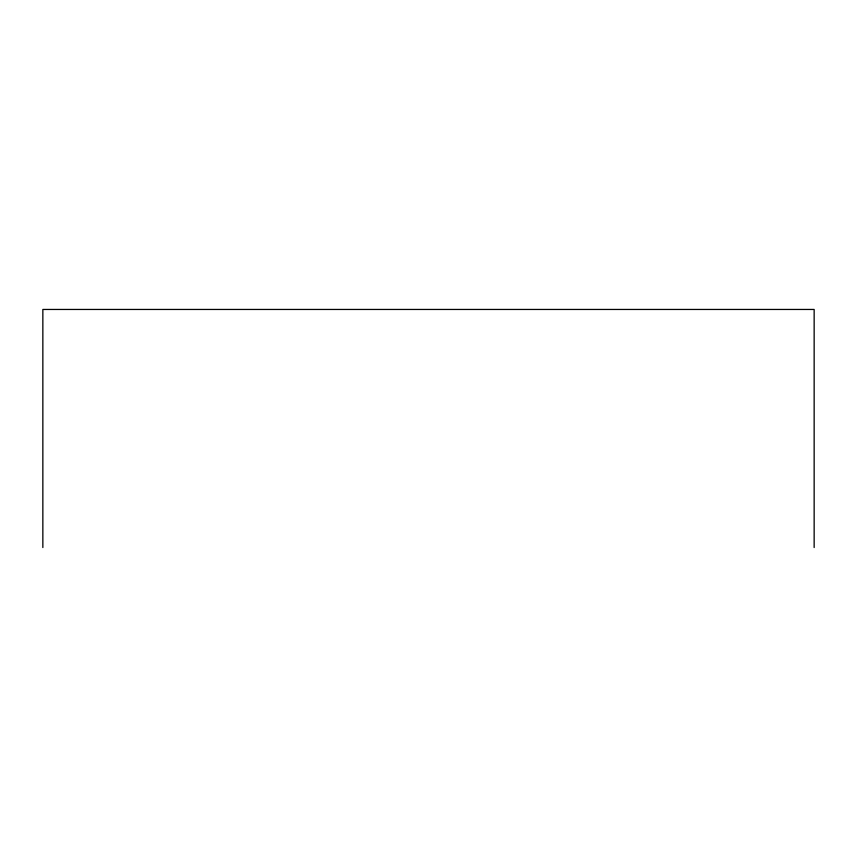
<?xml version="1.0" encoding="UTF-8"?>
<svg xmlns="http://www.w3.org/2000/svg" width="857" height="857" viewBox="0 0 857 857"><rect width="100%" height="100%" fill="white"/><g stroke="black" fill="none" stroke-linecap="round" stroke-linejoin="round"><path stroke-width="1.29" d="M814.15 547.548L814.15 309.452L42.85 309.452L42.85 547.548"/></g></svg>
